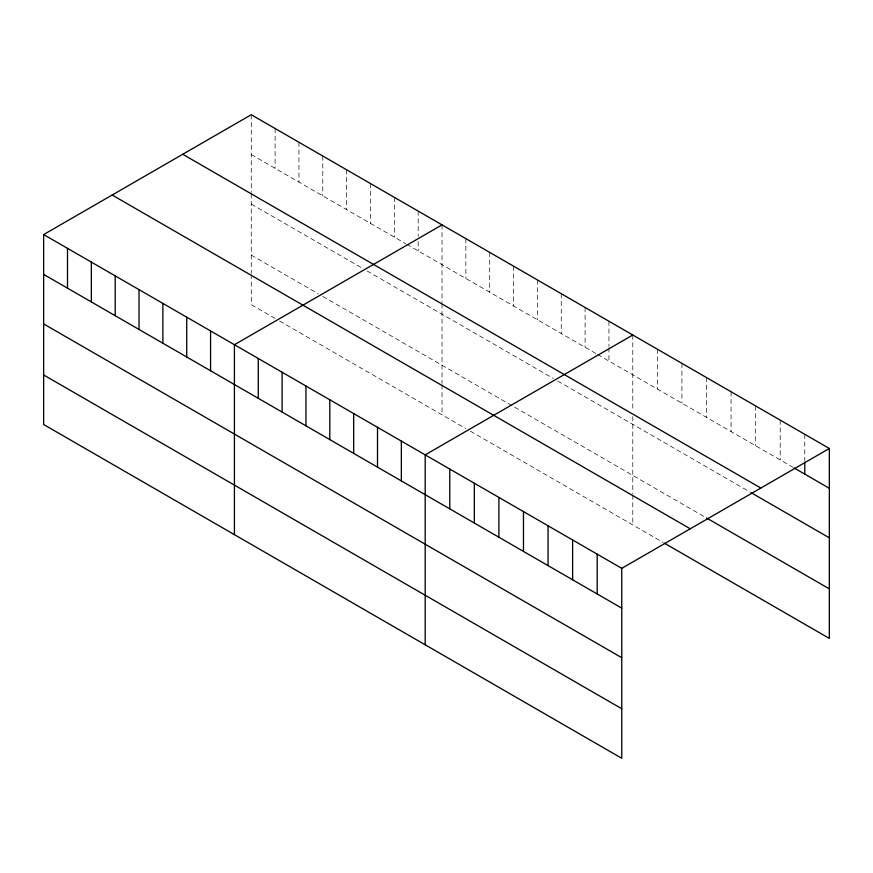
<?xml version="1.0" encoding="UTF-8"?>
<svg xmlns="http://www.w3.org/2000/svg" width="873" height="873" viewBox="0 0 873 873"><rect width="100%" height="100%" fill="white"/><g stroke="black" fill="none" stroke-linecap="round" stroke-linejoin="round"><path stroke-width="0.65" stroke-dasharray="4.37 3.27" d="M251.249 154.543L405.683 243.698M406.818 244.353L596.455 353.849M597.59 354.503L793.077 467.361M251.249 204.075L362.535 268.327M367.075 270.946L553.307 378.467M557.847 381.097L749.787 491.914M251.249 255.112L318.241 293.797M322.781 296.416L705.329 517.285M275.093 318.427L251.249 304.655L251.249 274.668M279.633 321.046L465.866 428.567M470.405 431.186L663.218 542.504M804.786 434.307L804.786 460.846M780.211 420.12L780.211 459.94M755.647 405.934L755.647 445.754M731.072 391.748L731.072 431.568M706.508 377.562L706.508 417.381M681.933 363.386L681.933 403.195M657.369 349.2L657.369 389.009M632.794 335.014L632.794 411.325M632.794 416.541L632.794 493.649M632.794 494.958L632.794 524.935M608.95 321.242L608.95 346.461M608.95 347.781L608.95 361.062M585.096 307.482L585.096 347.29M561.252 293.71L561.252 333.519M537.408 279.938L537.408 319.758M513.564 266.178L513.564 305.986M489.709 252.406L489.709 292.215M465.866 238.635L465.866 278.454M442.022 224.874L442.022 302.484M442.022 303.793L442.022 383.509M442.022 384.818L442.022 414.795M418.178 211.102L418.178 236.321M418.178 241.625L418.178 250.911M394.323 197.331L394.323 237.15M370.479 183.57L370.479 223.379M346.636 169.798L346.636 209.607M322.781 156.027L322.781 195.847M298.937 142.266L298.937 182.075M275.093 128.495L275.093 168.303M251.249 114.723L251.249 192.344M251.249 193.653L251.249 273.369"/><path stroke-width="1.31" d="M43.65 234.575L621.751 568.345L621.751 758.277L43.65 424.507L43.65 234.575L251.249 114.723L829.35 448.493L829.35 638.425L664.386 543.181M442.022 224.874L234.422 344.726L234.422 534.647M632.794 335.014L425.195 454.866L425.195 644.798M621.751 568.345L829.35 448.493M794.255 468.037L829.35 488.302M182.741 154.281L760.841 488.04M750.966 492.59L829.35 537.844M706.508 517.962L829.35 588.882M112.159 195.028L690.259 528.798M43.65 274.395L621.751 608.154M43.65 323.927L621.751 657.696M43.65 374.975L621.751 708.734M804.786 462.177L804.786 474.115M597.187 554.159L597.187 593.978M572.612 539.972L572.612 579.792M548.048 525.786L548.048 565.606M523.473 511.611L523.473 551.42M498.909 497.424L498.909 537.233M474.334 483.238L474.334 523.047M449.77 469.052L449.77 508.861M401.351 441.094L401.351 480.914M377.507 427.334L377.507 467.142M353.663 413.562L353.663 453.371M329.808 399.79L329.808 439.61M305.965 386.03L305.965 425.838M282.121 372.258L282.121 412.067M258.266 358.487L258.266 398.306M210.579 330.954L210.579 370.763M186.735 317.183L186.735 357.002M162.88 303.422L162.88 343.231M139.036 289.65L139.036 329.459M115.192 275.879L115.192 315.699M91.349 262.118L91.349 301.927M67.494 248.347L67.494 288.166"/></g></svg>
